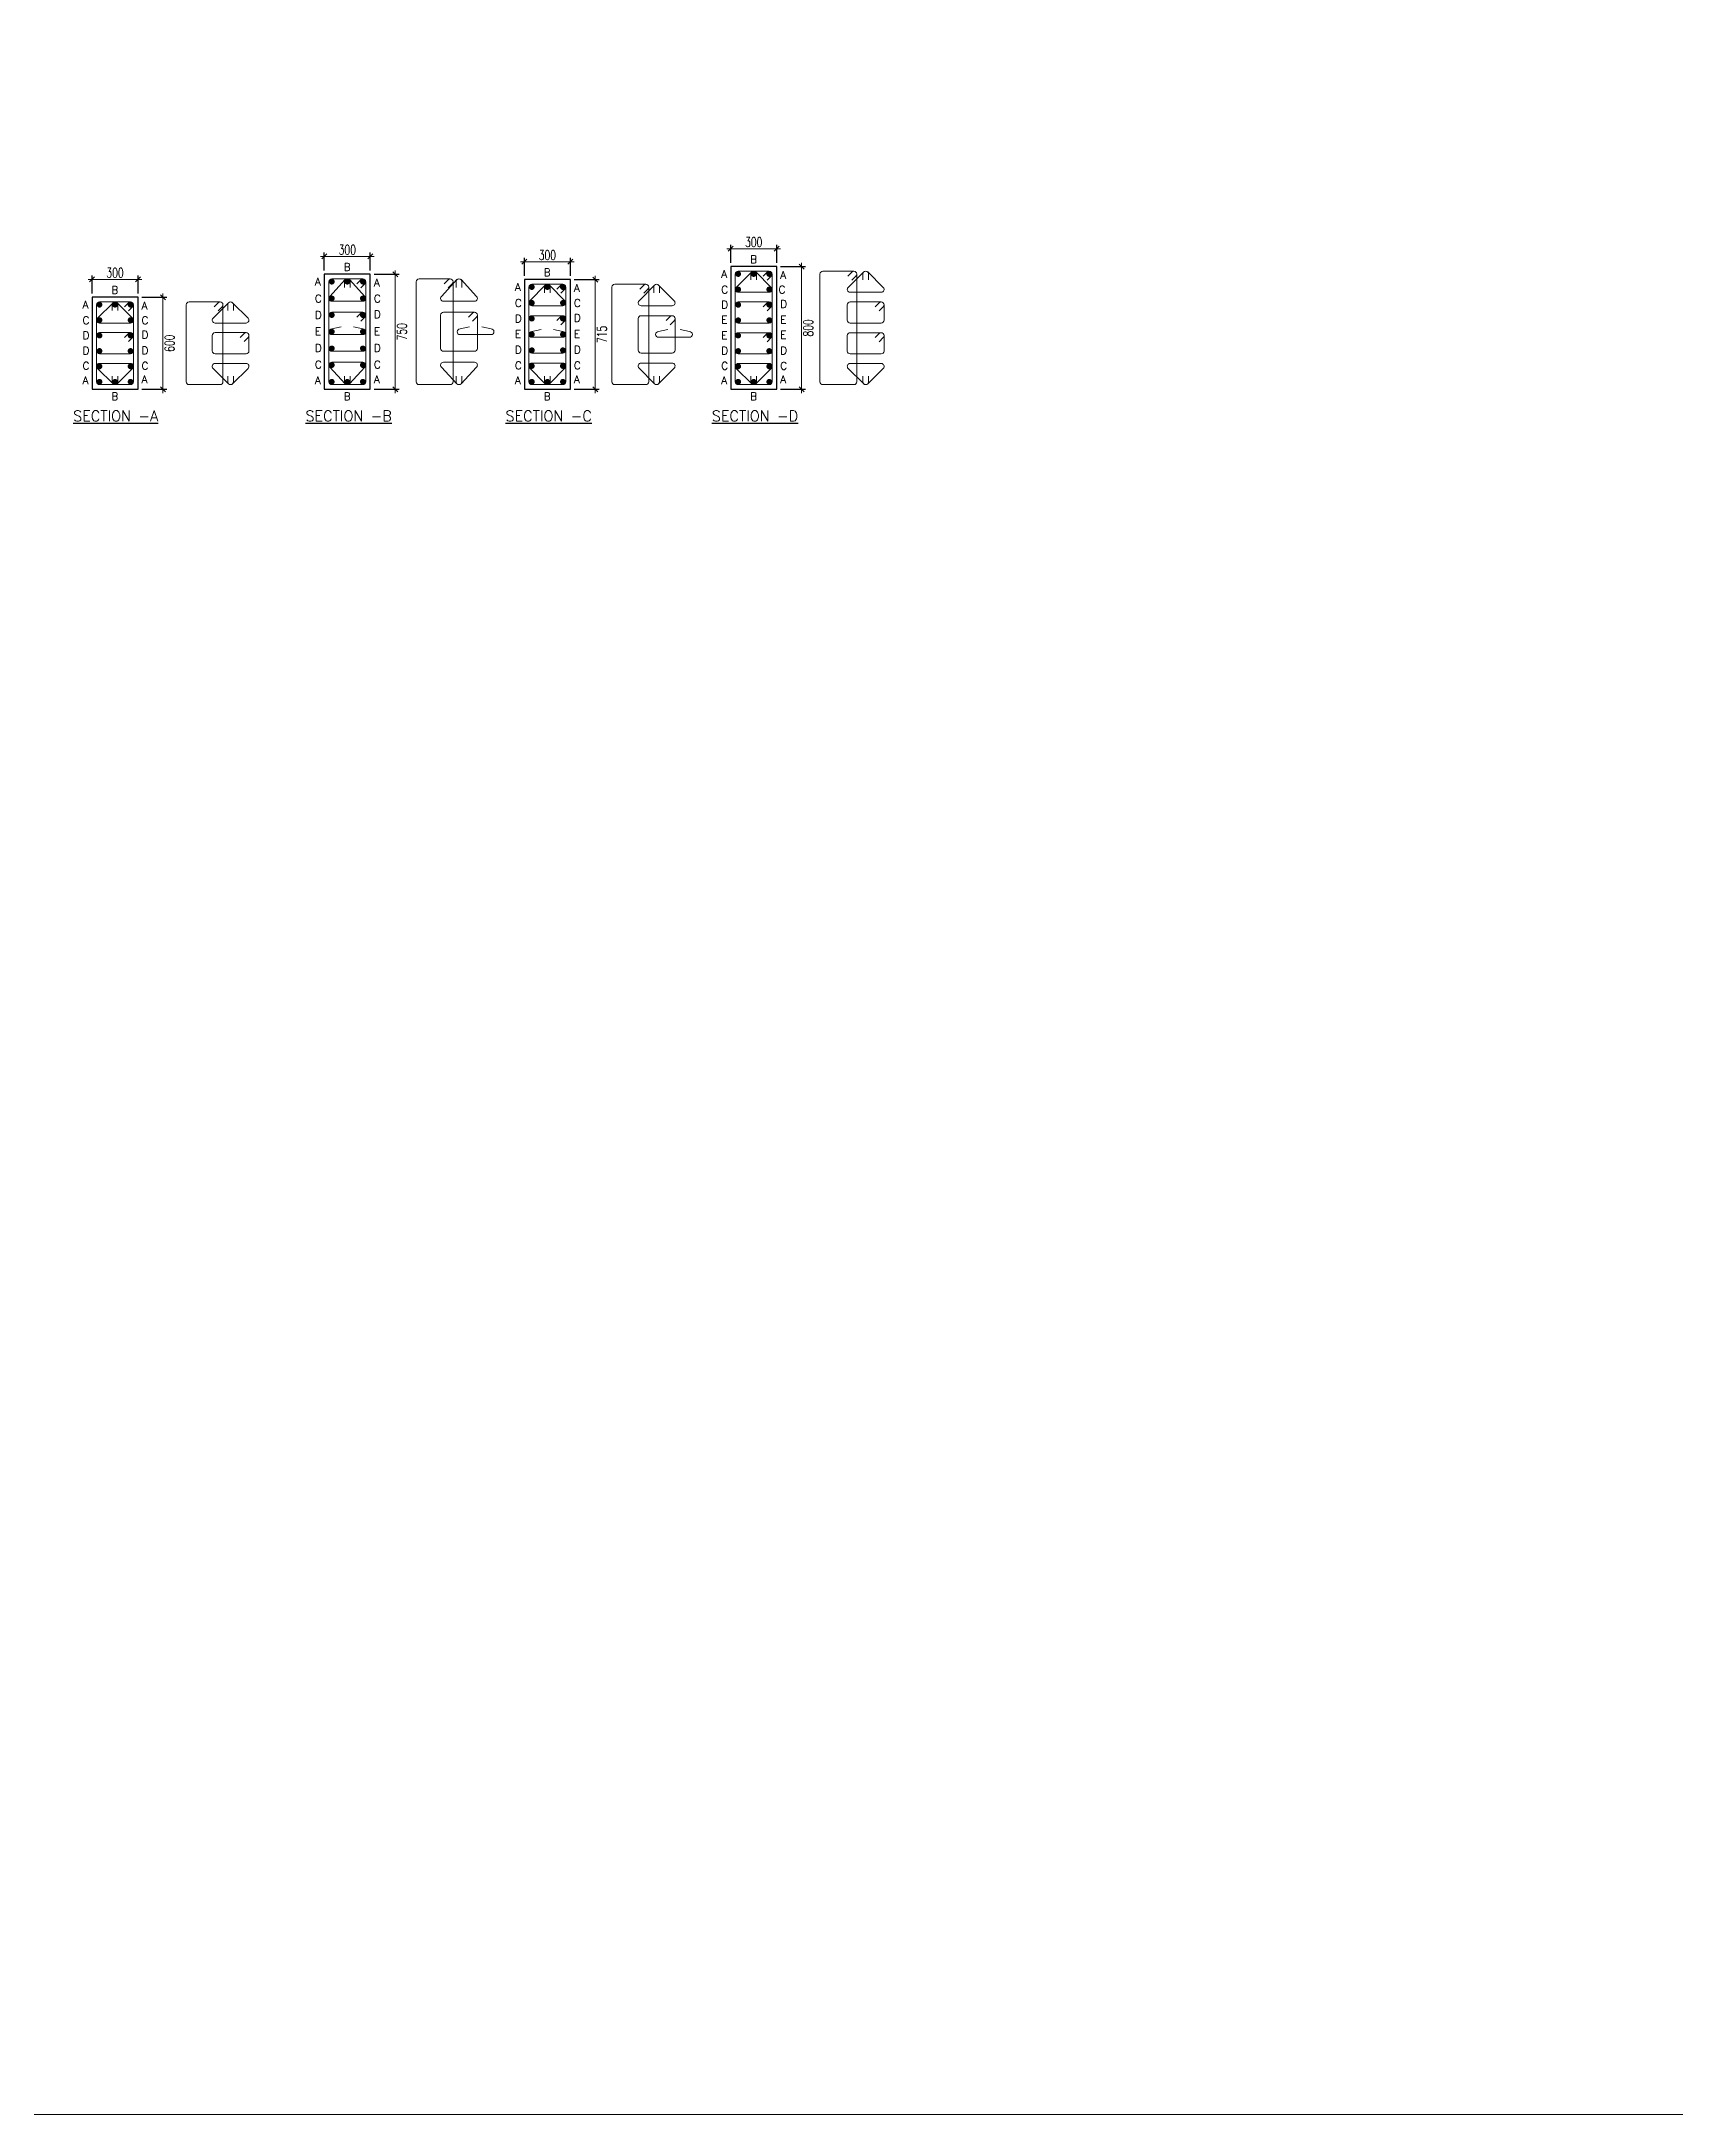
# Model space of a CAD drawing. Header units: millimetres. Extents: x 1123469 to 1752051, y -126924 to 196924.
# Drawn here: x 1489425 to 1532045, y -126924 to -72855 of the extents above; entities that cross this region are included whole.
import ezdxf

# ---------------------------------------------------------------- set-up
doc = ezdxf.new("R2010")
doc.units = ezdxf.units.MM
doc.header["$LTSCALE"] = 500
doc.header["$MEASUREMENT"] = 0
doc.header["$PDMODE"] = 34
doc.layers.get('Defpoints').update_dxf_attribs({"lineweight": 0})
for name, color, linetype, lineweight in [('DIAMENTION', 1, 'Continuous', 0), ('S - SUNK', 251, 'Continuous', 0), ('STEEL', 7, 'Continuous', 20)]:
    doc.layers.add(name, color=color, linetype=linetype, lineweight=lineweight)
for name, color, linetype in [('Reinf', 4, 'Continuous'), ('S-TEXT', 3, 'Continuous'), ('TOWER AREA COLUMN.', 6, 'Continuous')]:
    doc.layers.add(name, color=color, linetype=linetype)
doc.styles.add('2MM', font='romans.shx', dxfattribs={"width": 0.7})
doc.styles.add('ROMANT', font='romant__.ttf', dxfattribs={"width": 0.9, "height": 600})
doc.dimstyles.new('SHUIB', dxfattribs={"dimtxt": 200, "dimasz": 180, "dimexe": 100, "dimexo": 250, "dimgap": 50, "dimtad": 2, "dimdec": 0, "dimzin": 1, "dimdsep": 46, "dimtxsty": '2MM', "dimblk": 'OBLIQUE', "dimcen": 0, "dimdle": 100, "dimclrd": 1, "dimclre": 1, "dimclrt": 3, "dimadec": 0, "dimazin": 0, "dimtfac": 1, "dimtdec": 0, "dimtix": 1, "dimtmove": 2, "dimatfit": 3, "dimfxl": 1, "dimtolj": 1, "dimlwd": -1, "dimarcsym": 0})

# ---------------------------------------------------------------- blocks, each defined once
blk = doc.blocks.new('_Oblique')
at = {"color": 0, "linetype": 'ByBlock', "lineweight": -2}
blk.add_line((-0.5, -0.5), (0.5, 0.5), dxfattribs=at)
blk = doc.blocks.new('*D116')
at = {"layer": 'Defpoints', "color": 0, "ltscale": 100, "transparency": 16777216}
for p in [(1491943, -79061), (1490743, -79526, 0), (1491943, -79526, 0)]:
    blk.add_point(p, dxfattribs=at)
at = {"layer": 'DIAMENTION', "color": 1, "ltscale": 100, "transparency": 16777216}
blk.add_line((1490643, -79061), (1492043, -79061), dxfattribs=at)
at = {"layer": 'DIAMENTION', "color": 1, "lineweight": -2, "ltscale": 100, "transparency": 16777216}
for p, q in [((1490743, -79426), (1490743, -78961)), ((1491943, -79426), (1491943, -78961))]:
    blk.add_line(p, q, dxfattribs=at)
at = {"layer": 'DIAMENTION', "color": 1, "ltscale": 100, "transparency": 16777216, "xscale": 130, "yscale": 130, "zscale": 130, "rotation": 180}
blk.add_blockref('_Oblique', (1490743, -79061), dxfattribs=at)
at = {"layer": 'DIAMENTION', "color": 1, "ltscale": 100, "transparency": 16777216, "xscale": 130, "yscale": 130, "zscale": 130}
blk.add_blockref('_Oblique', (1491943, -79061), dxfattribs=at)
at = {"layer": 'DIAMENTION', "color": 3, "ltscale": 100, "transparency": 16777216, "insert": (1491343, -78886), "char_height": 250, "attachment_point": 5, "style": '2MM'}
blk.add_mtext('\\A1;300', dxfattribs=at)
blk = doc.blocks.new('*D117')
at = {"layer": 'Defpoints', "color": 0, "ltscale": 100, "transparency": 16777216}
for p in [(1491943, -79526, 0), (1492592, -79526), (1491943, -81926, 0)]:
    blk.add_point(p, dxfattribs=at)
at = {"layer": 'DIAMENTION', "color": 1, "ltscale": 100, "transparency": 16777216}
blk.add_line((1492592, -82026), (1492592, -79426), dxfattribs=at)
at = {"layer": 'DIAMENTION', "color": 1, "lineweight": -2, "ltscale": 100, "transparency": 16777216}
for p, q in [((1492043, -79526), (1492692, -79526)), ((1492043, -81926), (1492692, -81926))]:
    blk.add_line(p, q, dxfattribs=at)
at = {"layer": 'DIAMENTION', "color": 1, "ltscale": 100, "transparency": 16777216, "xscale": 130, "yscale": 130, "zscale": 130}
for p, rotation in [((1492592, -79526), 90), ((1492592, -81926), 270)]:
    blk.add_blockref('_Oblique', p, dxfattribs=dict(at, rotation=rotation))
at = {"layer": 'DIAMENTION', "color": 3, "ltscale": 100, "transparency": 16777216, "insert": (1492767, -80726), "char_height": 250, "attachment_point": 5, "rotation": 90, "style": '2MM'}
blk.add_mtext('\\A1;600', dxfattribs=at)
blk = doc.blocks.new('*D821')
at = {"layer": 'Defpoints', "color": 0, "ltscale": 100, "transparency": 16777216}
for p in [(1496802, -78926, 0), (1498002, -78461), (1498002, -78926, 0)]:
    blk.add_point(p, dxfattribs=at)
at = {"layer": 'DIAMENTION', "color": 1, "lineweight": -2, "ltscale": 100, "transparency": 16777216}
for p, q in [((1496802, -78826), (1496802, -78361)), ((1498002, -78826), (1498002, -78361))]:
    blk.add_line(p, q, dxfattribs=at)
at = {"layer": 'DIAMENTION', "color": 1, "ltscale": 100, "transparency": 16777216}
blk.add_line((1496702, -78461), (1498102, -78461), dxfattribs=at)
at = {"layer": 'DIAMENTION', "color": 1, "ltscale": 100, "transparency": 16777216, "xscale": 130, "yscale": 130, "zscale": 130, "rotation": 180}
blk.add_blockref('_Oblique', (1496802, -78461), dxfattribs=at)
at = {"layer": 'DIAMENTION', "color": 1, "ltscale": 100, "transparency": 16777216, "xscale": 130, "yscale": 130, "zscale": 130}
blk.add_blockref('_Oblique', (1498002, -78461), dxfattribs=at)
at = {"layer": 'DIAMENTION', "color": 3, "ltscale": 100, "transparency": 16777216, "insert": (1497402, -78286), "char_height": 250, "attachment_point": 5, "style": '2MM'}
blk.add_mtext('\\A1;300', dxfattribs=at)
blk = doc.blocks.new('*D822')
at = {"layer": 'Defpoints', "color": 0, "ltscale": 100, "transparency": 16777216}
for p in [(1498002, -78926, 0), (1498651, -78926), (1498002, -81926, 0)]:
    blk.add_point(p, dxfattribs=at)
at = {"layer": 'DIAMENTION', "color": 1, "lineweight": -2, "ltscale": 100, "transparency": 16777216}
for p, q in [((1498102, -78926), (1498751, -78926)), ((1498102, -81926), (1498751, -81926))]:
    blk.add_line(p, q, dxfattribs=at)
at = {"layer": 'DIAMENTION', "color": 1, "ltscale": 100, "transparency": 16777216}
blk.add_line((1498651, -82026), (1498651, -78826), dxfattribs=at)
at = {"layer": 'DIAMENTION', "color": 1, "ltscale": 100, "transparency": 16777216, "xscale": 130, "yscale": 130, "zscale": 130}
for p, rotation in [((1498651, -78926), 90), ((1498651, -81926), 270)]:
    blk.add_blockref('_Oblique', p, dxfattribs=dict(at, rotation=rotation))
at = {"layer": 'DIAMENTION', "color": 3, "ltscale": 100, "transparency": 16777216, "insert": (1498826, -80426), "char_height": 250, "attachment_point": 5, "rotation": 90, "style": '2MM'}
blk.add_mtext('\\A1;750', dxfattribs=at)
blk = doc.blocks.new('*D1289')
at = {"layer": 'Defpoints', "color": 0, "ltscale": 100, "transparency": 16777216}
for p in [(1503220, -78601), (1502020, -79066, 0), (1503220, -79066, 0)]:
    blk.add_point(p, dxfattribs=at)
at = {"layer": 'DIAMENTION', "color": 1, "ltscale": 100, "transparency": 16777216}
blk.add_line((1501920, -78601), (1503320, -78601), dxfattribs=at)
at = {"layer": 'DIAMENTION', "color": 1, "lineweight": -2, "ltscale": 100, "transparency": 16777216}
for p, q in [((1502020, -78966), (1502020, -78501)), ((1503220, -78966), (1503220, -78501))]:
    blk.add_line(p, q, dxfattribs=at)
at = {"layer": 'DIAMENTION', "color": 1, "ltscale": 100, "transparency": 16777216, "xscale": 130, "yscale": 130, "zscale": 130, "rotation": 180}
blk.add_blockref('_Oblique', (1502020, -78601), dxfattribs=at)
at = {"layer": 'DIAMENTION', "color": 1, "ltscale": 100, "transparency": 16777216, "xscale": 130, "yscale": 130, "zscale": 130}
blk.add_blockref('_Oblique', (1503220, -78601), dxfattribs=at)
at = {"layer": 'DIAMENTION', "color": 3, "ltscale": 100, "transparency": 16777216, "insert": (1502620, -78426), "char_height": 250, "attachment_point": 5, "style": '2MM'}
blk.add_mtext('\\A1;300', dxfattribs=at)
blk = doc.blocks.new('*D1290')
at = {"layer": 'Defpoints', "color": 0, "ltscale": 100, "transparency": 16777216}
for p in [(1503220, -79066, 0), (1503868, -79066), (1503220, -81926, 0)]:
    blk.add_point(p, dxfattribs=at)
at = {"layer": 'DIAMENTION', "color": 1, "lineweight": -2, "ltscale": 100, "transparency": 16777216}
for p, q in [((1503320, -79066), (1503968, -79066)), ((1503320, -81926), (1503968, -81926))]:
    blk.add_line(p, q, dxfattribs=at)
at = {"layer": 'DIAMENTION', "color": 1, "ltscale": 100, "transparency": 16777216}
blk.add_line((1503868, -82026), (1503868, -78966), dxfattribs=at)
at = {"layer": 'DIAMENTION', "color": 1, "ltscale": 100, "transparency": 16777216, "xscale": 130, "yscale": 130, "zscale": 130}
for p, rotation in [((1503868, -79066), 90), ((1503868, -81926), 270)]:
    blk.add_blockref('_Oblique', p, dxfattribs=dict(at, rotation=rotation))
at = {"layer": 'DIAMENTION', "color": 3, "ltscale": 100, "transparency": 16777216, "insert": (1504043, -80496), "char_height": 250, "attachment_point": 5, "rotation": 90, "style": '2MM'}
blk.add_mtext('\\A1;715', dxfattribs=at)
blk = doc.blocks.new('*D1291')
at = {"layer": 'Defpoints', "color": 0, "ltscale": 100, "transparency": 16777216}
for p in [(1508602, -78261), (1507402, -78726, 0), (1508602, -78726, 0)]:
    blk.add_point(p, dxfattribs=at)
at = {"layer": 'DIAMENTION', "color": 1, "ltscale": 100, "transparency": 16777216}
blk.add_line((1507302, -78261), (1508702, -78261), dxfattribs=at)
at = {"layer": 'DIAMENTION', "color": 1, "lineweight": -2, "ltscale": 100, "transparency": 16777216}
for p, q in [((1507402, -78626), (1507402, -78161)), ((1508602, -78626), (1508602, -78161))]:
    blk.add_line(p, q, dxfattribs=at)
at = {"layer": 'DIAMENTION', "color": 1, "ltscale": 100, "transparency": 16777216, "xscale": 130, "yscale": 130, "zscale": 130, "rotation": 180}
blk.add_blockref('_Oblique', (1507402, -78261), dxfattribs=at)
at = {"layer": 'DIAMENTION', "color": 1, "ltscale": 100, "transparency": 16777216, "xscale": 130, "yscale": 130, "zscale": 130}
blk.add_blockref('_Oblique', (1508602, -78261), dxfattribs=at)
at = {"layer": 'DIAMENTION', "color": 3, "ltscale": 100, "transparency": 16777216, "insert": (1508002, -78086), "char_height": 250, "attachment_point": 5, "style": '2MM'}
blk.add_mtext('\\A1;300', dxfattribs=at)
blk = doc.blocks.new('*D1292')
at = {"layer": 'Defpoints', "color": 0, "ltscale": 100, "transparency": 16777216}
for p in [(1508602, -78726, 0), (1509251, -78726), (1508602, -81926, 0)]:
    blk.add_point(p, dxfattribs=at)
at = {"layer": 'DIAMENTION', "color": 1, "lineweight": -2, "ltscale": 100, "transparency": 16777216}
for p, q in [((1508702, -78726), (1509351, -78726)), ((1508702, -81926), (1509351, -81926))]:
    blk.add_line(p, q, dxfattribs=at)
at = {"layer": 'DIAMENTION', "color": 1, "ltscale": 100, "transparency": 16777216}
blk.add_line((1509251, -82026), (1509251, -78626), dxfattribs=at)
at = {"layer": 'DIAMENTION', "color": 1, "ltscale": 100, "transparency": 16777216, "xscale": 130, "yscale": 130, "zscale": 130}
for p, rotation in [((1509251, -78726), 90), ((1509251, -81926), 270)]:
    blk.add_blockref('_Oblique', p, dxfattribs=dict(at, rotation=rotation))
at = {"layer": 'DIAMENTION', "color": 3, "ltscale": 100, "transparency": 16777216, "insert": (1509426, -80326), "char_height": 250, "attachment_point": 5, "rotation": 90, "style": '2MM'}
blk.add_mtext('\\A1;800', dxfattribs=at)

msp = doc.modelspace()

# ---------------------------------------------------------------- linework, layer by layer
at = {"layer": 'Reinf', "color": 4, "linetype": 'ByBlock', "const_width": 75, "elevation": 0}
for points in [[(1507596.8, -78958.1, -1), (1507596.8, -78883.1, -1)], [(1508001.8, -78958.1, -1), (1508001.8, -78883.1, -1)], [(1508406.8, -78958.1, 1), (1508406.8, -78883.1, 1)], [(1507596.8, -79359.6, -1), (1507596.8, -79284.6, -1)], [(1508406.8, -79359.6, 1), (1508406.8, -79284.6, 1)], [(1490938.3, -79758.1, -1), (1490938.3, -79683.1, -1)], [(1491343.3, -79758.1, -1), (1491343.3, -79683.1, -1)], [(1491748.3, -79758.1, 1), (1491748.3, -79683.1, 1)], [(1507596.8, -79761, -1), (1507596.8, -79686, -1)], [(1508406.8, -79761, 1), (1508406.8, -79686, 1)], [(1490938.3, -80160.2, -1), (1490938.3, -80085.2, -1)], [(1490938.3, -80562.2, -1), (1490938.3, -80487.2, -1)], [(1491748.3, -80160.2, 1), (1491748.3, -80085.2, 1)], [(1491748.3, -80562.2, 1), (1491748.3, -80487.2, 1)], [(1507596.8, -80162.5, -1), (1507596.8, -80087.5, -1)], [(1507596.8, -80564, -1), (1507596.8, -80489, -1)], [(1508406.8, -80162.5, 1), (1508406.8, -80087.5, 1)], [(1508406.8, -80564, 1), (1508406.8, -80489, 1)], [(1490938.3, -80964.3, -1), (1490938.3, -80889.3, -1)], [(1491748.3, -80964.3, 1), (1491748.3, -80889.3, 1)], [(1507596.8, -80965.5, -1), (1507596.8, -80890.5, -1)], [(1508406.8, -80965.5, 1), (1508406.8, -80890.5, 1)], [(1490938.3, -81366.4, -1), (1490938.3, -81291.4, -1)], [(1491748.3, -81366.4, 1), (1491748.3, -81291.4, 1)], [(1507596.8, -81366.9, -1), (1507596.8, -81291.9, -1)], [(1508406.8, -81366.9, 1), (1508406.8, -81291.9, 1)], [(1490938.3, -81693.4, 1), (1490938.3, -81768.4, 1)], [(1491343.3, -81693.4, 1), (1491343.3, -81768.4, 1)], [(1491748.3, -81693.4, -1), (1491748.3, -81768.4, -1)], [(1507596.8, -81693.4, 1), (1507596.8, -81768.4, 1)], [(1508001.8, -81693.4, 1), (1508001.8, -81768.4, 1)], [(1508406.8, -81693.4, -1), (1508406.8, -81768.4, -1)]]:
    msp.add_lwpolyline(points, format="xyb", close=True, dxfattribs=at)
at = {"layer": 'Reinf', "color": 4, "linetype": 'ByBlock', "const_width": 75}
for points in [[(1496997, -79158.1, -1), (1496997, -79083.1, -1)], [(1496997, -79593.1, -1), (1496997, -79518.1, -1)], [(1497402, -79158.1, -1), (1497402, -79083.1, -1)], [(1497807, -79158.1, 1), (1497807, -79083.1, 1)], [(1497807, -79593.1, 1), (1497807, -79518.1, 1)], [(1502214.6, -79298.1, -1), (1502214.6, -79223.1, -1)], [(1502619.6, -79298.1, -1), (1502619.6, -79223.1, -1)], [(1503024.6, -79298.1, 1), (1503024.6, -79223.1, 1)], [(1496997, -80028.2, -1), (1496997, -79953.2, -1)], [(1497807, -80028.2, 1), (1497807, -79953.2, 1)], [(1502214.6, -79709.8, -1), (1502214.6, -79634.8, -1)], [(1502214.6, -80121.5, -1), (1502214.6, -80046.5, -1)], [(1503024.6, -79709.8, 1), (1503024.6, -79634.8, 1)], [(1503024.6, -80121.5, 1), (1503024.6, -80046.5, 1)], [(1496997, -80463.3, -1), (1496997, -80388.3, -1)], [(1497807, -80463.3, 1), (1497807, -80388.3, 1)], [(1502214.6, -80533.3, -1), (1502214.6, -80458.3, -1)], [(1503024.6, -80533.3, 1), (1503024.6, -80458.3, 1)], [(1496997, -80898.3, -1), (1496997, -80823.3, -1)], [(1497807, -80898.3, 1), (1497807, -80823.3, 1)], [(1502214.6, -80945, -1), (1502214.6, -80870, -1)], [(1503024.6, -80945, 1), (1503024.6, -80870, 1)], [(1496997, -81333.4, -1), (1496997, -81258.4, -1)], [(1497807, -81333.4, 1), (1497807, -81258.4, 1)], [(1502214.6, -81356.7, -1), (1502214.6, -81281.7, -1)], [(1503024.6, -81356.7, 1), (1503024.6, -81281.7, 1)], [(1496997, -81693.4, 1), (1496997, -81768.4, 1)], [(1497402, -81693.4, 1), (1497402, -81768.4, 1)], [(1497807, -81693.4, -1), (1497807, -81768.4, -1)], [(1502214.6, -81693.4, 1), (1502214.6, -81768.4, 1)], [(1502619.6, -81693.4, 1), (1502619.6, -81768.4, 1)], [(1503024.6, -81693.4, -1), (1503024.6, -81768.4, -1)]]:
    msp.add_lwpolyline(points, format="xyb", close=True, dxfattribs=at)
at = {"layer": 'S - SUNK', "color": 4, "ltscale": 10}
msp.add_lwpolyline([(1300761.4, 21435.7), (1752050.9, 21435.7), (1752050.9, -126923.8), (1300761.4, -126923.8)], close=True, dxfattribs=at)
at = {"layer": 'STEEL', "color": 4, "linetype": 'ByBlock', "elevation": 0}
for points in [[(1508481.9, -78920.6), (1508481.8, -81730.9, -0.4142136), (1508406.8, -81805.9), (1507596.7, -81805.9, -0.4142136), (1507521.7, -81730.9), (1507521.8, -78920.6, -0.4142136), (1507596.8, -78845.6), (1508406.9, -78845.6, -0.4142136)], [(1508054.6, -78867.4), (1508459.6, -79268.8, -0.6694949), (1508406.8, -79397.1), (1507596.8, -79397.1, -0.6694949), (1507544, -79268.8), (1507949, -78867.4, -0.4120843)], [(1510690.1, -78920.6), (1510689.9, -81730.9, -0.4142136), (1510614.9, -81805.9), (1509804.8, -81805.9, -0.4142136), (1509729.8, -81730.9), (1509729.9, -78920.6, -0.4142136), (1509804.9, -78845.6), (1510615.1, -78845.6, -0.4142136)], [(1510975.4, -78867.4), (1511380.4, -79268.8, -0.6694949), (1511327.6, -79397.1), (1510517.6, -79397.1, -0.6694949), (1510464.8, -79268.8), (1510869.8, -78867.4, -0.4120843)], [(1491823.4, -79720.6), (1491823.3, -81730.9, -0.4142136), (1491748.3, -81805.9), (1490938.2, -81805.9, -0.4142136), (1490863.2, -81730.9), (1490863.3, -79720.6, -0.4142136), (1490938.3, -79645.6), (1491748.4, -79645.6, -0.4142136)], [(1491396.1, -79667.4), (1491801.1, -80069.4, -0.6694949), (1491748.3, -80197.7), (1490938.3, -80197.7, -0.6694949), (1490885.5, -80069.4), (1491290.5, -79667.4, -0.4120843)], [(1494159, -79720.6), (1494158.9, -81730.9, -0.4142136), (1494083.9, -81805.9), (1493273.8, -81805.9, -0.4142136), (1493198.8, -81730.9), (1493198.9, -79720.6, -0.4142136), (1493273.9, -79645.6), (1494084, -79645.6, -0.4142136)], [(1494409.8, -79667.4), (1494814.8, -80069.4, -0.6694949), (1494762, -80197.7), (1493952, -80197.7, -0.6694949), (1493899.1, -80069.4), (1494304.1, -79667.4, -0.4120843)], [(1508481.9, -79723.5), (1508481.8, -80125, -0.4142136), (1508406.8, -80200), (1507596.7, -80200, -0.4142136), (1507521.7, -80125), (1507521.8, -79723.5, -0.4142136), (1507596.8, -79648.5), (1508406.9, -79648.5, -0.4142136)], [(1511402.7, -79723.5), (1511402.6, -80125, -0.4142136), (1511327.6, -80200), (1510517.5, -80200, -0.4142136), (1510442.5, -80125), (1510442.6, -79723.5, -0.4142136), (1510517.6, -79648.5), (1511327.7, -79648.5, -0.4142136)], [(1491823.4, -80524.7), (1491823.3, -80926.8, -0.4142136), (1491748.3, -81001.8), (1490938.2, -81001.8, -0.4142136), (1490863.2, -80926.8), (1490863.3, -80524.7, -0.4142136), (1490938.3, -80449.7), (1491748.4, -80449.7, -0.4142136)], [(1494837.1, -80524.7), (1494837, -80926.8, -0.4142136), (1494762, -81001.8), (1493951.8, -81001.8, -0.4142136), (1493876.8, -80926.8), (1493877, -80524.7, -0.4142136), (1493952, -80449.7), (1494762.1, -80449.7, -0.4142136)], [(1508481.9, -80526.5), (1508481.8, -80928, -0.4142136), (1508406.8, -81003), (1507596.7, -81003, -0.4142136), (1507521.7, -80928), (1507521.8, -80526.5, -0.4142136), (1507596.8, -80451.5), (1508406.9, -80451.5, -0.4142136)], [(1511402.7, -80526.5), (1511402.6, -80928, -0.4142136), (1511327.6, -81003), (1510517.5, -81003, -0.4142136), (1510442.5, -80928), (1510442.6, -80526.5, -0.4142136), (1510517.6, -80451.5), (1511327.7, -80451.5, -0.4142136)], [(1491396.1, -81784.1), (1491801.1, -81382.1, 0.6694949), (1491748.3, -81253.9), (1490938.3, -81253.9, 0.6694949), (1490885.5, -81382.1), (1491290.5, -81784.1, 0.4120843)], [(1494409.8, -81784.1), (1494814.8, -81382.1, 0.6694949), (1494762, -81253.9), (1493952, -81253.9, 0.6694949), (1493899.1, -81382.1), (1494304.1, -81784.1, 0.4120843)], [(1508054.6, -81784.1), (1508459.6, -81382.7, 0.6694949), (1508406.8, -81254.4), (1507596.8, -81254.4, 0.6694949), (1507544, -81382.7), (1507949, -81784.1, 0.4120843)], [(1510975.4, -81784.1), (1511380.4, -81382.7, 0.6694949), (1511327.6, -81254.4), (1510517.6, -81254.4, 0.6694949), (1510464.8, -81382.7), (1510869.8, -81784.1, 0.4120843)]]:
    msp.add_lwpolyline(points, format="xyb", close=True, dxfattribs=at)
for points in [[(1508076.8, -79069.4), (1508076.8, -78920.6, 0.4142136), (1508001.8, -78845.6), (1508001.8, -78845.6, 0.4142136), (1507926.8, -78920.6), (1507926.8, -79069.4)], [(1508354.8, -79078.8), (1508460, -78973.6, 0.4142136), (1508460, -78867.6), (1508460, -78867.6, 0.4142136), (1508353.9, -78867.6), (1508248.7, -78972.8)], [(1510562.9, -79078.8), (1510668.1, -78973.6, 0.4142136), (1510668.1, -78867.6), (1510668.1, -78867.6, 0.4142136), (1510562.1, -78867.6), (1510456.8, -78972.8)], [(1510997.6, -79069.4), (1510997.6, -78920.6, 0.4142136), (1510922.6, -78845.6), (1510922.6, -78845.6, 0.4142136), (1510847.6, -78920.6), (1510847.6, -79069.4)], [(1491418.3, -79869.4), (1491418.3, -79720.6, 0.4142136), (1491343.3, -79645.6), (1491343.3, -79645.6, 0.4142136), (1491268.3, -79720.6), (1491268.3, -79869.4)], [(1491696.3, -79878.8), (1491801.5, -79773.6, 0.4142136), (1491801.5, -79667.6), (1491801.5, -79667.6, 0.4142136), (1491695.4, -79667.6), (1491590.2, -79772.8)], [(1494031.8, -79878.8), (1494137.1, -79773.6, 0.4142136), (1494137.1, -79667.6), (1494137.1, -79667.6, 0.4142136), (1494031, -79667.6), (1493925.8, -79772.8)], [(1494432, -79869.4), (1494432, -79720.6, 0.4142136), (1494357, -79645.6), (1494357, -79645.6, 0.4142136), (1494282, -79720.6), (1494282, -79869.4)], [(1508354.8, -79881.8), (1508460, -79776.6, 0.4142136), (1508460, -79670.5), (1508460, -79670.5, 0.4142136), (1508353.9, -79670.5), (1508248.7, -79775.7)], [(1511275.6, -79881.8), (1511380.8, -79776.6, 0.4142136), (1511380.8, -79670.5), (1511380.8, -79670.5, 0.4142136), (1511274.7, -79670.5), (1511169.5, -79775.7)], [(1491696.3, -80683), (1491801.5, -80577.8, 0.4142136), (1491801.5, -80471.7), (1491801.5, -80471.7, 0.4142136), (1491695.4, -80471.7), (1491590.2, -80576.9)], [(1494709.9, -80683), (1494815.1, -80577.8, 0.4142136), (1494815.1, -80471.7), (1494815.1, -80471.7, 0.4142136), (1494709.1, -80471.7), (1494603.8, -80576.9)], [(1508354.8, -80684.7), (1508460, -80579.5, 0.4142136), (1508460, -80473.5), (1508460, -80473.5, 0.4142136), (1508353.9, -80473.5), (1508248.7, -80578.7)], [(1511275.6, -80684.7), (1511380.8, -80579.5, 0.4142136), (1511380.8, -80473.5), (1511380.8, -80473.5, 0.4142136), (1511274.7, -80473.5), (1511169.5, -80578.7)], [(1491418.3, -81582.1), (1491418.3, -81730.9, -0.4142136), (1491343.3, -81805.9), (1491343.3, -81805.9, -0.4142136), (1491268.3, -81730.9), (1491268.3, -81582.1)], [(1494432, -81582.1), (1494432, -81730.9, -0.4142136), (1494357, -81805.9), (1494357, -81805.9, -0.4142136), (1494282, -81730.9), (1494282, -81582.1)], [(1508076.8, -81582.1), (1508076.8, -81730.9, -0.4142136), (1508001.8, -81805.9), (1508001.8, -81805.9, -0.4142136), (1507926.8, -81730.9), (1507926.8, -81582.1)], [(1510997.6, -81582.1), (1510997.6, -81730.9, -0.4142136), (1510922.6, -81805.9), (1510922.6, -81805.9, -0.4142136), (1510847.6, -81730.9), (1510847.6, -81582.1)]]:
    msp.add_lwpolyline(points, format="xyb", dxfattribs=at)
at = {"layer": 'STEEL', "color": 4, "linetype": 'ByBlock'}
for points in [[(1497882.2, -79120.6), (1497882, -81730.9, -0.4142136), (1497807, -81805.9), (1496996.9, -81805.9, -0.4142136), (1496921.9, -81730.9), (1496922, -79120.6, -0.4142136), (1496997, -79045.6), (1497807.2, -79045.6, -0.4142136)], [(1497454.9, -79067.4), (1497859.9, -79502.4, -0.6694949), (1497807, -79630.6), (1496997, -79630.6, -0.6694949), (1496944.2, -79502.4), (1497349.2, -79067.4, -0.4120843)], [(1500158.8, -79120.6), (1500158.6, -81730.9, -0.4142136), (1500083.6, -81805.9), (1499273.5, -81805.9, -0.4142136), (1499198.5, -81730.9), (1499198.6, -79120.6, -0.4142136), (1499273.6, -79045.6), (1500083.8, -79045.6, -0.4142136)], [(1500367.4, -79067.4), (1500772.4, -79502.4, -0.6694949), (1500719.5, -79630.6), (1499909.5, -79630.6, -0.6694949), (1499856.7, -79502.4), (1500261.7, -79067.4, -0.4120843)], [(1503099.7, -79260.6), (1503099.6, -81730.9, -0.4142136), (1503024.6, -81805.9), (1502214.4, -81805.9, -0.4142136), (1502139.4, -81730.9), (1502139.6, -79260.6, -0.4142136), (1502214.6, -79185.6), (1503024.7, -79185.6, -0.4142136)], [(1502672.4, -79207.4), (1503077.4, -79619.1, -0.6694949), (1503024.6, -79747.3), (1502214.6, -79747.3, -0.6694949), (1502161.7, -79619.1), (1502566.7, -79207.4, -0.4120843)], [(1505262.8, -79260.6), (1505262.6, -81730.9, -0.4142136), (1505187.6, -81805.9), (1504377.5, -81805.9, -0.4142136), (1504302.5, -81730.9), (1504302.6, -79260.6, -0.4142136), (1504377.6, -79185.6), (1505187.8, -79185.6, -0.4142136)], [(1505522.2, -79207.4), (1505927.2, -79619.1, -0.6694949), (1505874.3, -79747.3), (1505064.3, -79747.3, -0.6694949), (1505011.5, -79619.1), (1505416.5, -79207.4, -0.4120843)], [(1497882.2, -79990.7), (1497882, -80860.8, -0.4142136), (1497807, -80935.8), (1496996.9, -80935.8, -0.4142136), (1496921.9, -80860.8), (1496922, -79990.7, -0.4142136), (1496997, -79915.7), (1497807.2, -79915.7, -0.4142136)], [(1500794.7, -79990.7), (1500794.5, -80860.8, -0.4142136), (1500719.5, -80935.8), (1499909.4, -80935.8, -0.4142136), (1499834.4, -80860.8), (1499834.5, -79990.7, -0.4142136), (1499909.5, -79915.7), (1500719.7, -79915.7, -0.4142136)], [(1503099.7, -80084), (1503099.6, -80907.5, -0.4142136), (1503024.6, -80982.5), (1502214.4, -80982.5, -0.4142136), (1502139.4, -80907.5), (1502139.6, -80084, -0.4142136), (1502214.6, -80009), (1503024.7, -80009, -0.4142136)], [(1505949.5, -80084), (1505949.4, -80907.5, -0.4142136), (1505874.4, -80982.5), (1505064.3, -80982.5, -0.4142136), (1504989.3, -80907.5), (1504989.4, -80084, -0.4142136), (1505064.4, -80009), (1505874.5, -80009, -0.4142136)], [(1497454.9, -81784.1), (1497859.9, -81349.1, 0.6694949), (1497807, -81220.9), (1496997, -81220.9, 0.6694949), (1496944.2, -81349.1), (1497349.2, -81784.1, 0.4120843)], [(1500367.4, -81784.1), (1500772.4, -81349.1, 0.6694949), (1500719.5, -81220.9), (1499909.5, -81220.9, 0.6694949), (1499856.7, -81349.1), (1500261.7, -81784.1, 0.4120843)], [(1502672.4, -81784.1), (1503077.4, -81372.4, 0.6694949), (1503024.6, -81244.2), (1502214.6, -81244.2, 0.6694949), (1502161.7, -81372.4), (1502566.7, -81784.1, 0.4120843)], [(1505522.2, -81784.1), (1505927.2, -81372.4, 0.6694949), (1505874.3, -81244.2), (1505064.3, -81244.2, 0.6694949), (1505011.5, -81372.4), (1505416.5, -81784.1, 0.4120843)]]:
    msp.add_lwpolyline(points, format="xyb", close=True, dxfattribs=at)
for points in [[(1497477, -79269.4), (1497477, -79120.6, 0.4142136), (1497402, -79045.6), (1497402, -79045.6, 0.4142136), (1497327, -79120.6), (1497327, -79269.4)], [(1497755, -79278.8), (1497860.2, -79173.6, 0.4142136), (1497860.2, -79067.6), (1497860.2, -79067.6, 0.4142136), (1497754.1, -79067.6), (1497648.9, -79172.8)], [(1500031.6, -79278.8), (1500136.8, -79173.6, 0.4142136), (1500136.8, -79067.6), (1500136.8, -79067.6, 0.4142136), (1500030.7, -79067.6), (1499925.5, -79172.8)], [(1500389.5, -79269.4), (1500389.5, -79120.6, 0.4142136), (1500314.5, -79045.6), (1500314.5, -79045.6, 0.4142136), (1500239.5, -79120.6), (1500239.5, -79269.4)], [(1502694.6, -79409.4), (1502694.6, -79260.6, 0.4142136), (1502619.6, -79185.6), (1502619.6, -79185.6, 0.4142136), (1502544.6, -79260.6), (1502544.6, -79409.4)], [(1502972.5, -79418.8), (1503077.8, -79313.6, 0.4142136), (1503077.8, -79207.6), (1503077.8, -79207.6, 0.4142136), (1502971.7, -79207.6), (1502866.5, -79312.8)], [(1505135.6, -79418.8), (1505240.8, -79313.6, 0.4142136), (1505240.8, -79207.6), (1505240.8, -79207.6, 0.4142136), (1505134.7, -79207.6), (1505029.5, -79312.8)], [(1505544.3, -79409.4), (1505544.3, -79260.6, 0.4142136), (1505469.3, -79185.6), (1505469.3, -79185.6, 0.4142136), (1505394.3, -79260.6), (1505394.3, -79409.4)], [(1497755, -80149), (1497860.2, -80043.7, 0.4142136), (1497860.2, -79937.7), (1497860.2, -79937.7, 0.4142136), (1497754.1, -79937.7), (1497648.9, -80042.9)], [(1500667.5, -80149), (1500772.7, -80043.7, 0.4142136), (1500772.7, -79937.7), (1500772.7, -79937.7, 0.4142136), (1500666.6, -79937.7), (1500561.4, -80042.9)], [(1502972.5, -80242.3), (1503077.8, -80137.1, 0.4142136), (1503077.8, -80031), (1503077.8, -80031, 0.4142136), (1502971.7, -80031), (1502866.5, -80136.2)], [(1505822.3, -80242.3), (1505927.5, -80137.1, 0.4142136), (1505927.5, -80031), (1505927.5, -80031, 0.4142136), (1505821.4, -80031), (1505716.2, -80136.2)], [(1497563.7, -80301.3), (1497807.2, -80350.8, -0.4142136), (1497882.2, -80425.8), (1497882, -80425.8, -0.4142136), (1497807, -80500.8), (1496996.9, -80500.8, -0.4142136), (1496921.9, -80425.8), (1496922, -80425.8, -0.4142136), (1496997, -80350.8), (1497244.5, -80301.3)], [(1500908.6, -80301.3), (1501152.1, -80350.8, -0.4142136), (1501227.1, -80425.8), (1501227, -80425.8, -0.4142136), (1501152, -80500.8), (1500341.8, -80500.8, -0.4142136), (1500266.8, -80425.8), (1500267, -80425.8, -0.4142136), (1500342, -80350.8), (1500589.4, -80301.3)], [(1502781.2, -80371.3), (1503024.7, -80420.8, -0.4142136), (1503099.7, -80495.8), (1503099.6, -80495.8, -0.4142136), (1503024.6, -80570.8), (1502214.4, -80570.8, -0.4142136), (1502139.4, -80495.8), (1502139.6, -80495.8, -0.4142136), (1502214.6, -80420.8), (1502462, -80371.3)], [(1506083.5, -80371.3), (1506327, -80420.8, -0.4142136), (1506402, -80495.8), (1506401.9, -80495.8, -0.4142136), (1506326.9, -80570.8), (1505516.7, -80570.8, -0.4142136), (1505441.7, -80495.8), (1505441.9, -80495.8, -0.4142136), (1505516.9, -80420.8), (1505764.3, -80371.3)], [(1497477, -81582.1), (1497477, -81730.9, -0.4142136), (1497402, -81805.9), (1497402, -81805.9, -0.4142136), (1497327, -81730.9), (1497327, -81582.1)], [(1500389.5, -81582.1), (1500389.5, -81730.9, -0.4142136), (1500314.5, -81805.9), (1500314.5, -81805.9, -0.4142136), (1500239.5, -81730.9), (1500239.5, -81582.1)], [(1502694.6, -81582.1), (1502694.6, -81730.9, -0.4142136), (1502619.6, -81805.9), (1502619.6, -81805.9, -0.4142136), (1502544.6, -81730.9), (1502544.6, -81582.1)], [(1505544.3, -81582.1), (1505544.3, -81730.9, -0.4142136), (1505469.3, -81805.9), (1505469.3, -81805.9, -0.4142136), (1505394.3, -81730.9), (1505394.3, -81582.1)]]:
    msp.add_lwpolyline(points, format="xyb", dxfattribs=at)
at = {"layer": 'TOWER AREA COLUMN.', "color": 3}
for points in [[(1496802, -81925.8), (1498002, -81925.8), (1498002, -78925.8), (1496802, -78925.8)], [(1502019.6, -81925.8), (1503219.6, -81925.8), (1503219.6, -79065.8), (1502019.6, -79065.8)]]:
    msp.add_lwpolyline(points, close=True, dxfattribs=at)
at = {"layer": 'TOWER AREA COLUMN.', "color": 3, "elevation": 0}
for points in [[(1507401.8, -81925.8), (1508601.8, -81925.8), (1508601.8, -78725.8), (1507401.8, -78725.8)], [(1490743.3, -81925.8), (1491943.3, -81925.8), (1491943.3, -79525.8), (1490743.3, -79525.8)]]:
    msp.add_lwpolyline(points, close=True, dxfattribs=at)

# ---------------------------------------------------------------- texts
at = {"layer": 'S-TEXT', "color": 1, "style": 'ROMANT'}
for s, height, p in [('B', 200, (1497307.4, -78839.6, 0)), ('B', 200, (1502524.9, -78979.6, 0)), ('A', 200, (1507153.3, -79020.2, 0)), ('B', 200, (1507907.1, -78639.6, 0)), ('A', 200, (1508693.9, -79044.2, 0)), ('B', 200, (1491248.6, -79439.6, 0)), ('A', 200, (1496553.6, -79220.2, 0)), ('C', 200, (1496553.6, -79660, 0)), ('A', 200, (1498094.1, -79244.2, 0)), ('C', 200, (1498094.1, -79659.8, 0)), ('A', 200, (1501771.1, -79360.2, 0)), ('A', 200, (1503311.6, -79384.2, 0)), ('C', 200, (1507153.3, -79427, 0)), ('C', 200, (1508652.9, -79427, 0)), ('A', 200, (1490494.8, -79820.2, 0)), ('A', 200, (1492035.4, -79844.2, 0)), ('D', 200, (1496553, -80087.1, 0)), ('D', 200, (1498094.6, -80070.5, 0)), ('D', 200, (1501770.6, -80180.4, 0)), ('C', 200, (1501771.1, -79776.6, 0)), ('D', 200, (1503312.2, -80163.8, 0)), ('C', 200, (1503311.6, -79776.5, 0)), ('D', 200, (1507152.8, -79820, 0)), ('E', 200, (1507153.3, -80214.9, 0)), ('E', 200, (1508693.9, -80212.4, 0)), ('D', 200, (1508694.4, -79803.3, 0)), ('D', 200, (1490494.3, -80621.1, 0)), ('C', 200, (1490494.8, -80227, 0)), ('D', 200, (1492035.9, -80604.5, 0)), ('C', 200, (1492035.4, -80226.8, 0)), ('E', 200, (1496553.6, -80515.6, 0)), ('E', 200, (1498094.1, -80513.2, 0)), ('E', 200, (1501771.1, -80585.6, 0)), ('E', 200, (1503311.6, -80583.2, 0)), ('E', 200, (1507152.8, -80622.9, 0)), ('E', 200, (1508694.4, -80606.3, 0)), ('D', 200, (1490494.8, -81016.7, 0)), ('D', 200, (1492035.4, -81014.2, 0)), ('D', 200, (1496553.6, -80950.7, 0)), ('D', 200, (1498094.1, -80948.2, 0)), ('D', 200, (1501771.1, -80997.4, 0)), ('D', 200, (1503311.6, -80994.9, 0)), ('D', 200, (1507153.3, -81017.9, 0)), ('D', 200, (1508693.9, -81015.4, 0)), ('A', 200, (1490494.8, -81790, 0)), ('C', 200, (1490494.3, -81414.2, 0)), ('A', 200, (1492035.4, -81766, 0)), ('C', 200, (1492035.9, -81414.3, 0)), ('A', 200, (1496553.6, -81790, 0)), ('C', 200, (1496553, -81381.2, 0)), ('A', 200, (1498094.1, -81766, 0)), ('C', 200, (1498094.6, -81381.3, 0)), ('A', 200, (1501771.1, -81790, 0)), ('C', 200, (1501770.6, -81404.5, 0)), ('A', 200, (1503311.6, -81766, 0)), ('C', 200, (1503312.2, -81404.7, 0)), ('A', 200, (1507153.3, -81790, 0)), ('C', 200, (1507152.8, -81414.8, 0)), ('A', 200, (1508693.9, -81766, 0)), ('C', 200, (1508694.4, -81414.9, 0)), ('B', 200, (1491248.6, -82211.9, 0)), ('B', 200, (1497307.4, -82211.9, 0)), ('B', 200, (1502524.9, -82211.9, 0)), ('B', 200, (1507907.1, -82211.9, 0)), ('%%USECTION -A', 275, (1490252.1, -82758.5, -9.7)), ('%%USECTION -B', 275, (1496310.8, -82758.5, -9.7)), ('%%USECTION -C', 275, (1501528.4, -82758.5, -9.7)), ('%%USECTION -D', 275, (1506910.6, -82758.5, -9.7))]:
    msp.add_text(s, height=height, dxfattribs=at).set_placement(p)

# ---------------------------------------------------------------- dimensions: what is measured, and where the dimension line sits
at = {"layer": 'DIAMENTION', "ltscale": 100}
for base, p1, p2, angle, picture, middle in [((1498002, -78460.5, 0), (1496802, -78925.8, 0), (1498002, -78925.8), 180, '*D821', (1497402, -78285.5, 0)), ((1503219.6, -78600.5, 0), (1502019.6, -79065.8, 0), (1503219.6, -79065.8), 180, '*D1289', (1502619.6, -78425.5, 0)), ((1508601.8, -78260.5), (1507401.8, -78725.8, 0), (1508601.8, -78725.8, 0), 180, '*D1291', (1508001.8, -78085.5)), ((1491943.3, -79060.5), (1490743.3, -79525.8, 0), (1491943.3, -79525.8, 0), 180, '*D116', (1491343.3, -78885.5)), ((1498650.8, -78925.8, 0), (1498002, -81925.8), (1498002, -78925.8, 0), 270, '*D822', (1498825.8, -80425.8, 0)), ((1509250.5, -78725.8), (1508601.8, -81925.8, 0), (1508601.8, -78725.8, 0), 270, '*D1292', (1509425.5, -80325.8)), ((1492592, -79525.8), (1491943.3, -81925.8, 0), (1491943.3, -79525.8, 0), 270, '*D117', (1492767, -80725.8)), ((1503868.3, -79065.8, 0), (1503219.6, -81925.8), (1503219.6, -79065.8, 0), 270, '*D1290', (1504043.3, -80495.8, 0))]:
    dim = msp.add_linear_dim(base=base, p1=p1, p2=p2, angle=angle, dimstyle='SHUIB', override={"dimtxt": 250, "dimasz": 130, "dimexo": 100, "dimlfac": 0.25, "dimtmove": 0}, dxfattribs=at)
    dim.commit()
    dim.dimension.update_dxf_attribs({"geometry": picture, "text_midpoint": middle})

doc.saveas('drawing.dxf')
